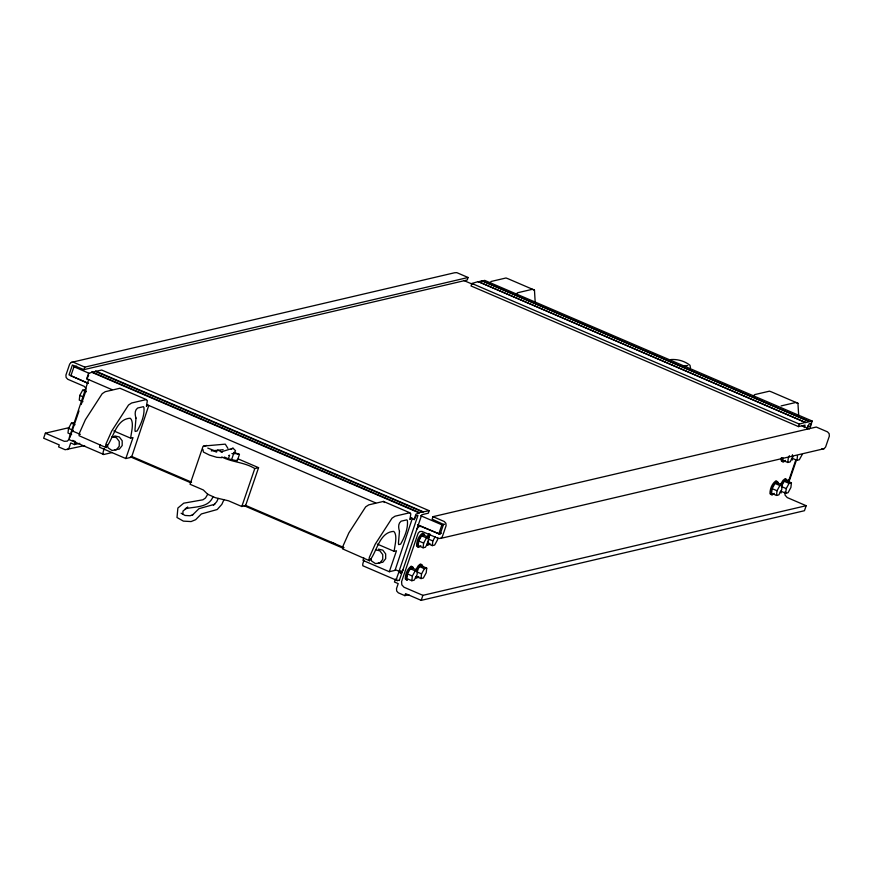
<?xml version="1.0" encoding="UTF-8"?>
<svg xmlns="http://www.w3.org/2000/svg" width="873" height="873" viewBox="0 0 873 873"><rect width="100%" height="100%" fill="white"/><g stroke="black" fill="none" stroke-linecap="round" stroke-linejoin="round"><path stroke-width="1.31" d="M422.445 567.472L422.543 565.333L421.332 564.405L419.226 566.108L417.021 569.796M777.919 484.329L778.029 482.191L776.817 481.263C772.834 484.111 770.881 489.327 770.892 494.118L772.103 495.046L774.209 493.343M781.39 457.561L781.237 460.769L782.448 461.697M782.328 457.965L782.175 461.173L783.387 462.101L785.493 460.398M182.817 514.219L182.992 511.087L187.771 507.115L185.305 508.752C194.952 506.482 208.8 507.922 213.045 496.584M807.612 425.937L810.362 426.952L812.196 421.048L805.692 422.565L478.24 281.608L471.9 283.463L471.049 285.962L798.522 426.613L805.059 425.086L804.186 427.639M805.692 422.565L478.24 281.608M808.114 421.168L481.918 280.746L478.218 281.914M73.703 422.608L71.368 423.154L68.509 428.37L67.985 433.03L71.662 434.601M84.987 389.653L82.651 390.198L79.792 395.414L79.268 400.085L82.935 401.645M407.462 573.932L406.938 578.603L411.827 580.72L414.162 580.174L417.021 574.958L417.545 570.287L412.656 568.17L410.321 568.716L407.462 573.932L412.351 576.049L411.827 580.72M418.745 540.987L418.222 545.647L423.099 547.775L425.435 547.218L428.294 542.013L428.829 537.342L423.94 535.225L421.604 535.771L418.745 540.987L423.623 543.104L423.099 547.775M421.015 578.57L421.539 573.899L424.398 568.683L426.733 568.137L426.21 572.808L423.35 578.024L421.015 578.57L416.137 576.453M427.672 541.162L427.41 543.497L432.299 545.614L434.634 545.068L437.493 539.863L437.755 537.528M432.299 545.614L432.822 540.954L435.114 536.775M772.136 488.64L771.612 493.31L776.501 495.428L778.836 494.882L781.695 489.666L782.219 484.995L777.33 482.878L774.995 483.424L772.136 488.64L777.025 490.757L776.501 495.428M783.157 458.019L782.895 460.355L787.784 462.483L790.12 461.926L792.979 456.721M787.784 462.483L788.308 457.812L789.454 455.728M785.7 493.278L786.224 488.607L789.083 483.391L791.418 482.845L790.894 487.516L788.035 492.732L785.7 493.278L780.811 491.15M792.226 457.037L792.488 454.702M792.095 458.205L796.973 460.322L797.496 455.662M113.85 430.946L130.612 438.148L131.91 430.116A27.609 8.861 -66.8 0 0 130.142 418.222C115.64 419.16 113.697 438.497 106.026 447.565L79.061 435.703L79.574 432.779L85.358 419.749L102.185 393.701L105.251 391.693L119.961 388.256L146.304 399.572L147.33 400.663L146.435 406.349L147.635 404.603M377.332 544.108L394.094 551.31L395.393 543.279A27.609 8.861 -66.8 0 0 393.625 531.384C379.122 532.323 377.169 551.66 369.508 560.739L342.543 548.866L343.045 545.952L348.84 532.923L365.656 506.875L368.733 504.867L383.433 501.418L409.786 512.746L410.812 513.826L409.917 519.522L411.118 517.765M789.214 481.23L789.148 480.336L788.024 480.805M810.111 427.006L810.941 423.394L809.118 423.82L807.241 428.861M231.443 460.126L234.084 452.41L239.442 454.407L237.238 460.857M69.24 427.606L45.363 433.194L43.65 438.202L59.277 444.914L58.589 446.911L65.18 449.737L84.67 445.579M76.628 366.169L73.965 366.791L70.888 375.772L88.413 383.302M83.972 369.628L84.823 367.129L468.092 277.494L467.241 279.993L83.972 369.628L72.394 365.023L69.022 374.866L87.911 383.345M80.327 434.383L71.575 430.629L88.73 379.439M69.851 437.668L79.007 410.91M81.189 404.548L85.99 390.537L85.794 388.103L84.19 386.324L67.723 379.253L66.119 377.474L65.922 375.052L69.687 364.063L71.28 362.404L454.549 272.769L456.797 272.638L468.092 277.494M67.428 449.617L69.022 447.958L70.735 442.96L74.5 444.575L75.525 441.585L72.699 440.374M100.33 444.761L99.489 447.227L125.832 458.543L131.55 457.212L148.781 405.454M104.247 448.689L103.494 450.883A4.321 1.386 -66.8 0 0 103.767 454.495L112.126 452.541M125.832 458.543L133.012 437.58L130.612 438.148M228.29 459.023L229.588 455.226L228.77 455.422M241.81 506.504L254.796 468.561L258.572 467.677L245.586 505.62L241.81 506.504L228.551 500.807L215.358 497.697L207.687 494.249L203.311 489.96L190.052 484.275L203.038 446.332L206.825 445.448M363.812 557.934L362.972 560.401L389.314 571.717L395.033 570.375L412.416 518.18M363.965 560.237L363.212 562.441A4.321 1.386 -66.8 0 0 363.484 566.053L397.357 580.6L399.398 580.119M389.314 571.717L396.495 550.754L394.094 551.31M395.469 579.006L394.443 581.996L398.208 583.611L396.495 588.609L396.691 591.032L398.295 592.811L404.876 595.648L408.859 594.709M395.294 569.665L399.048 571.28L417.96 515.31L416.137 515.736L414.173 519.61L415.864 514.273L419.455 512.593L429.178 510.705L428.327 513.193L421.79 514.721L399.234 580.621M404.876 595.648L405.563 593.651L421.19 600.362L804.448 510.716L806.172 505.707L787.25 497.577L785.111 495.209L784.849 491.968M806.172 505.707L422.903 595.342L403.981 587.223L401.842 584.855L401.591 581.614L418.156 533.207L419.76 531.548L422.008 531.428L438.475 538.499L440.734 538.379L823.992 448.733L825.585 447.074L829.35 436.096L829.154 433.663L827.549 431.884L816.266 427.039L432.997 516.674L432.135 519.173L443.495 524.411L440.123 534.265L421.026 526.419L418.767 526.539L416.836 529.202M417.545 524.673L438.824 533.807L441.902 524.826L444.553 524.204M421.19 600.362L422.903 595.342M798.522 426.613L799.373 424.114L805.714 422.259M788.341 481.776L795.761 460.126M796.591 459.678L789.661 479.921L788.243 480.248M88.282 376.121L88.664 375.084M236.998 459.951L236.736 460.573L235.099 460.387L228.748 458.947L224.361 457.059M218.228 498.439L216.788 501.604L213.416 505.38M224.012 499.542L221.829 504.365L217.235 509.516L201.368 513.946L195.628 519.708L191.1 521.563L183.374 521.126L177.001 517.514L177.885 508.021L183.723 503.186L202.951 499.793L205.493 497.992L207.807 494.14M402.944 569.763L401.165 572.688L400.238 573.037L400.129 571.313L398.961 571.88L397.095 576.988A4.321 1.386 -66.8 0 0 397.357 580.6M419.247 512.942L91.774 372.291L88.402 373.622L86.7 378.958L87.846 377.049M402.988 569.633L401.493 572.372L400.336 572.797L400.467 570.942L399.048 571.28M423.623 543.104L426.493 537.888L428.829 537.342M430.225 534.658L427.934 538.827L432.822 540.954M412.351 576.049L415.21 570.833L417.545 570.287M426.733 568.137L421.855 566.02L419.52 566.566L416.661 571.782L421.539 573.899M777.025 490.757L779.884 485.541L782.219 484.995M781.902 485.443L784.194 481.274L786.529 480.728L791.418 482.845M802.167 454.571L799.308 459.776L796.973 460.322M91.774 372.291L95.452 371.44L422.925 512.091M95.452 371.44L101.715 370.054L429.178 510.705M427.366 536.448L429.014 533.676M428.305 536.851L429.963 534.09M416.083 569.392L418.287 565.704L420.393 564.002L421.604 564.929M780.768 484.1L782.961 480.412L785.078 478.71L786.278 479.637M781.706 484.504L783.91 480.816L786.016 479.113L787.217 480.041M69.414 438.933L67.286 441.149L64.286 441.312L45.363 433.194M440.734 538.379L442.327 536.72L446.081 525.732L445.885 523.298L444.292 521.53L432.997 516.674M192.256 515.245L199 508.664L214.791 504.245M489.295 283.223L491.303 281.422L506.013 277.985L508.119 278.782L534.462 290.098L535.225 302.789M515.637 294.539L517.645 292.75L532.355 289.301L534.462 290.098M752.766 396.397L754.785 394.596L769.484 391.159L771.601 391.955L797.944 403.271L798.708 415.963M420.819 545.69L418.702 547.393L417.501 546.465C417.49 541.675 419.444 536.459 423.427 533.61L424.627 534.538M426.962 544.839L429.069 543.137M430.007 543.541L427.901 545.243L426.69 544.316M418.724 576.486L416.617 578.188L415.417 577.26M113.021 437.1L114.941 435.976L119.328 436.969L122.187 440.745L122.198 445.536L119.339 449.093L114.952 449.748M231.072 449.311L233.015 448.209L235.503 450.675L234.139 453.851L231.912 453.524M193.162 514.513L190.139 515.747L185.054 515.463L181.093 513.226M221 451.952L233.015 448.209M481.896 281.051L484.722 280.386L812.196 421.048M146.304 399.572L131.594 403.01L128.527 405.017L111.7 431.066L105.917 444.095L105.415 447.02L106.026 447.565M71.575 430.629L73.005 430.291M74.5 444.575L79.803 443.342M781.128 405.912L795.838 402.475L797.944 403.271M409.786 512.746L395.076 516.183L392.01 518.191L375.183 544.239L369.399 557.269L368.897 560.182L369.508 560.739M438.824 533.807L441.476 533.185M378.435 562.921L382.811 562.256L385.68 558.698L385.67 553.919L382.811 550.143L378.424 549.139M682.621 366.158L687.782 365.536M239.442 454.407L234.488 453.36L234.084 452.41M203.78 446.027L225.289 444.15L227.918 448.395M211.266 450.904L223.161 449.682M71.28 362.404L73.528 362.284L84.823 367.129M821.744 448.864L823.992 448.733M671.01 359.545C677.797 359.098 684.639 361.073 689.997 365.274L690.51 367.991M221.928 457.659L216.788 457.321L209.553 455.117L203.42 452.061L202.918 449.409M112.006 436.664L116.382 437.657L119.252 441.432L119.252 446.223L116.393 449.781L112.006 450.446L108.154 447.904L107.008 444.488M375.477 549.826L379.864 550.83L382.734 554.606L382.734 559.386L379.875 562.943L375.488 563.609L371.636 561.066L370.872 558.785M217.006 451.69L207.763 448.078M82.651 390.198L86.329 391.77M79.792 395.414L83.459 396.975M71.368 423.154L75.045 424.714M68.509 428.37L72.186 429.931M481.918 280.746L809.391 421.397M471.9 283.463L799.373 424.114M463.956 280.56L472.719 284.325M801.851 425.686L809.369 428.916M95.659 371.08L423.132 511.731M91.981 371.942L419.455 512.593M73.965 366.791L88.991 373.24M420.622 515.681L441.902 524.826M86.962 378.893L111.951 389.631M146.948 404.668L375.674 502.903M410.67 517.94L414.424 519.555M217.606 450.075L222.397 452.138M238.198 458.925L258.572 467.677M213.885 450.992L216.297 452.028M254.796 468.561C244.604 462.188 232.283 462.363 221.764 456.939M131.572 456.393L191.569 482.158M245.313 505.249L344.049 547.655M331.5 542.308L335.243 543.923M130.372 456.841L190.358 482.605M244.102 505.696L342.849 548.102M103.767 454.495L69.884 439.948A4.321 1.386 -66.8 0 1 69.622 436.336L71.488 431.229L72.841 430.836M784.194 481.274L789.083 483.391M774.995 483.424L779.884 485.541M781.335 486.49L786.224 488.607M421.604 535.771L426.493 537.888M419.52 566.566L424.398 568.683M410.321 568.716L415.21 570.833M791.375 459.023L792.575 459.951M777.09 481.787L775.879 480.859C771.896 483.707 769.942 488.924 769.953 493.714L771.165 494.642M780.091 491.968L781.302 492.896M423.689 534.134L422.477 533.207C418.505 536.055 416.541 541.271 416.563 546.062L417.763 546.989M413.355 567.483L412.143 566.555C408.16 569.403 406.207 574.62 406.218 579.41L407.429 580.338M412.405 567.079L411.205 566.151C407.222 569 405.268 574.216 405.279 579.006L406.491 579.934M383.433 501.418L384.458 502.51M135.992 418.058L134.966 430.029L135.184 431.426L137.126 430.978C141.099 423.994 144.678 415.679 143.947 407.549L143.368 406.687L137.639 408.029C134.453 410.332 134.879 414.773 135.992 418.058M399.474 531.231L398.437 543.192L398.666 544.599L400.609 544.141C404.57 537.168 408.16 528.852 407.418 520.712L406.851 519.861L401.111 521.192C397.935 523.494 398.361 527.936 399.474 531.231"/></g></svg>
